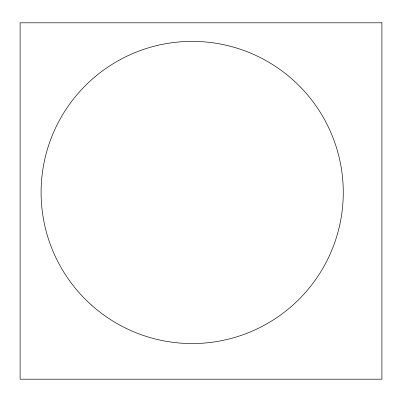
<?xml version="1.0" encoding="UTF-8"?>
<svg xmlns="http://www.w3.org/2000/svg" width="402" height="402" viewBox="0 0 402 402"><rect width="100%" height="100%" fill="white"/><g stroke="black" fill="none" stroke-linecap="round" stroke-linejoin="round"><path stroke-width="0.6" d="M381.9 22.803L20.1 22.803L20.1 379.197L381.9 379.197L381.9 22.803M91.39 305.028A151.092 151.092 0 0 0 340.057 223.472A151.092 151.092 0 0 0 145.092 48.903A151.092 151.092 0 0 0 91.39 305.028"/></g></svg>
